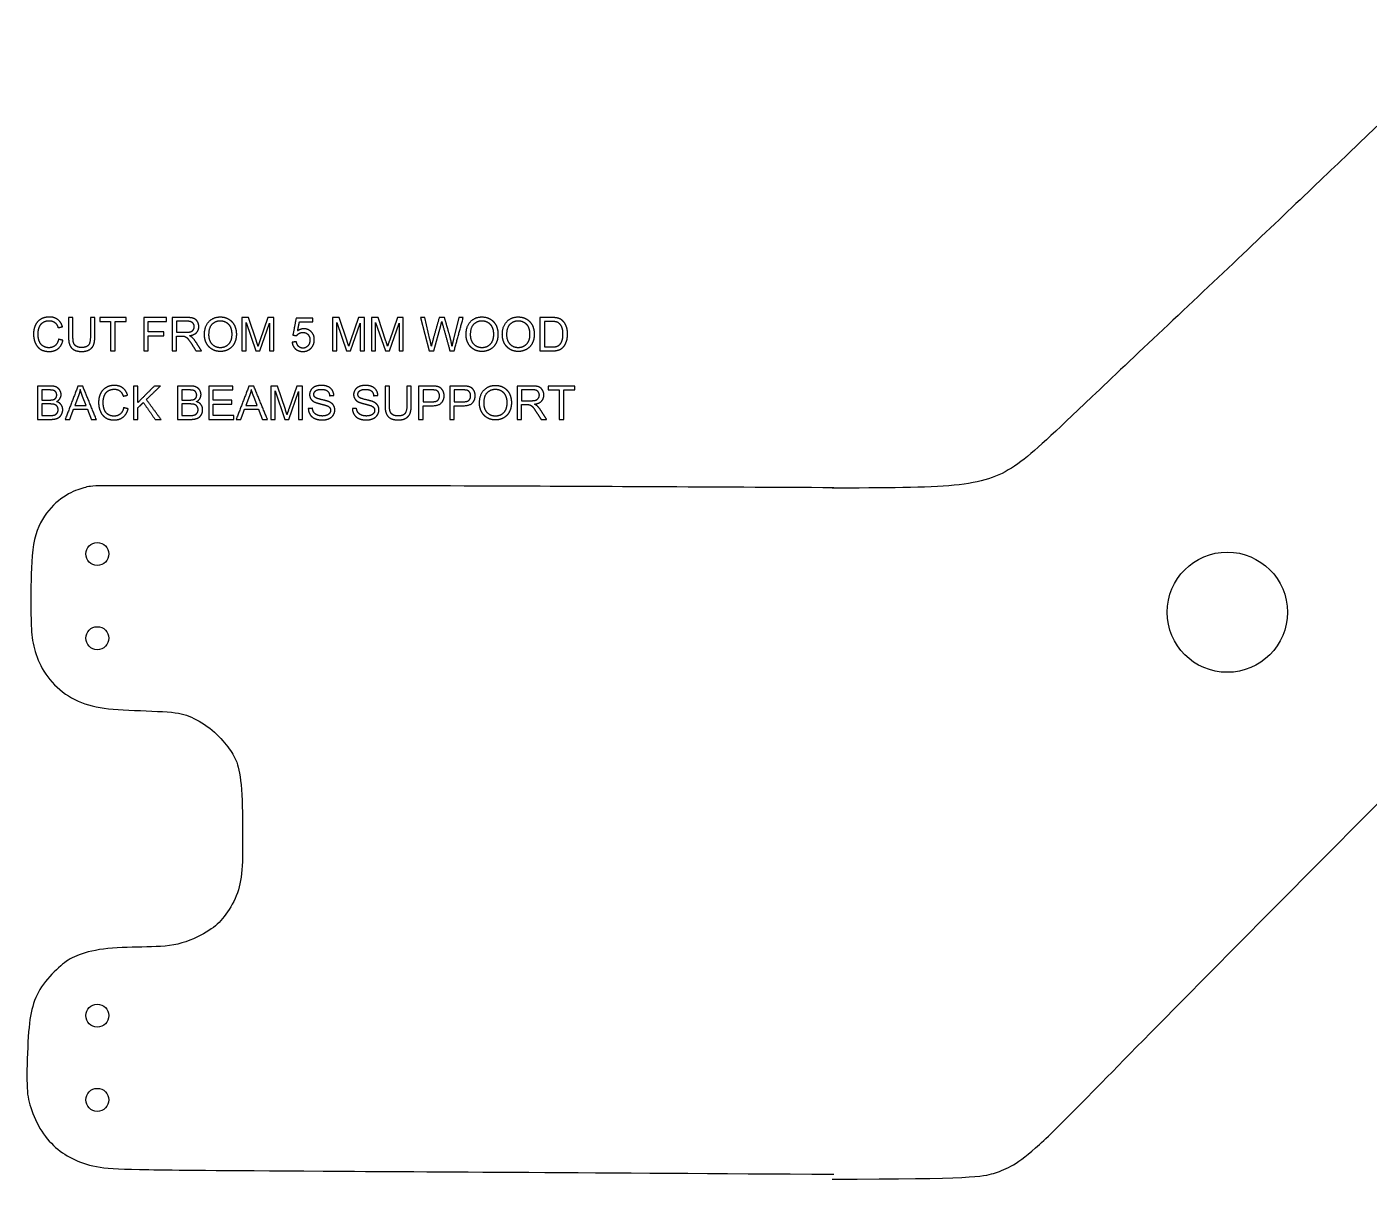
# Model space of a CAD drawing. Header units: millimetres. Extents: x -161 to 656, y -114 to 266.
# Drawn here: x -160.9 to 40, y -113.6 to 58.9 of the extents above; entities that cross this region are included whole.
import ezdxf

# ---------------------------------------------------------------- set-up
doc = ezdxf.new("R2010")
doc.units = ezdxf.units.MM
doc.layers.add('Layer 01', color=12, linetype='Continuous', true_color=0xc80000)
doc.layers.add('Layer 03', color=5, linetype='Continuous', true_color=0x0000ff)

msp = doc.modelspace()

# ---------------------------------------------------------------- linework, layer by layer
at = {"layer": 'Layer 01'}
for p, q in [((-150.74, 15.36), (-151.4, 15.36)), ((-151.4, 15.36), (-151.4, 12.48)), ((-150.74, 12.47), (-150.74, 15.36)), ((-136.95, 15.36), (-139.16, 15.36)), ((-139.16, 15.36), (-139.16, 10.36)), ((-136.92, 14.81), (-138.5, 14.81)), ((-138.5, 14.81), (-138.5, 13.15)), ((-127.73, 15.36), (-128.72, 15.36)), ((-128.72, 15.36), (-128.72, 10.36)), ((-128.09, 10.36), (-128.09, 14.62)), ((-128.09, 14.62), (-126.64, 10.36)), ((-126.54, 11.82), (-127.73, 15.36)), ((-124.84, 15.36), (-126.04, 11.88)), ((-126.04, 10.36), (-124.59, 14.54)), ((-123.95, 15.36), (-124.84, 15.36)), ((-124.59, 14.54), (-124.59, 10.36)), ((-123.95, 10.36), (-123.95, 15.36)), ((-114.15, 15.36), (-115.15, 15.36)), ((-115.15, 15.36), (-115.15, 10.36)), ((-114.51, 10.36), (-114.51, 14.62)), ((-114.51, 14.62), (-113.07, 10.36)), ((-112.97, 11.82), (-114.15, 15.36)), ((-111.27, 15.36), (-112.47, 11.88)), ((-112.47, 10.36), (-111.02, 14.54)), ((-110.38, 15.36), (-111.27, 15.36)), ((-111.02, 14.54), (-111.02, 10.36)), ((-110.38, 10.36), (-110.38, 15.36)), ((-108.34, 15.36), (-109.33, 15.36)), ((-109.33, 15.36), (-109.33, 10.36)), ((-108.7, 10.36), (-108.7, 14.62)), ((-108.7, 14.62), (-107.25, 10.36)), ((-107.16, 11.82), (-108.34, 15.36)), ((-105.45, 15.36), (-106.65, 11.88)), ((-106.65, 10.36), (-105.2, 14.54)), ((-104.56, 15.36), (-105.45, 15.36)), ((-105.2, 14.54), (-105.2, 10.36)), ((-104.56, 10.36), (-104.56, 15.36)), ((-101.33, 15.36), (-102.01, 15.36)), ((-102.01, 15.36), (-100.69, 10.36)), ((-100.57, 12.08), (-101.33, 15.36)), ((-100.01, 10.36), (-98.95, 14.17)), ((-82.39, 15.36), (-84.11, 15.36)), ((-84.11, 15.36), (-84.11, 10.36)), ((-82.4, 14.77), (-83.45, 14.77)), ((-83.45, 14.77), (-83.45, 10.95)), ((-138.5, 13.15), (-137.08, 13.15)), ((-138.5, 10.36), (-138.5, 12.58)), ((-138.5, 12.58), (-137.73, 12.58)), ((-139.16, 10.36), (-138.5, 10.36)), ((-128.72, 10.36), (-128.09, 10.36)), ((-126.64, 10.36), (-126.04, 10.36)), ((-124.59, 10.36), (-123.95, 10.36)), ((-115.15, 10.36), (-114.51, 10.36)), ((-113.07, 10.36), (-112.47, 10.36)), ((-111.02, 10.36), (-110.38, 10.36)), ((-109.33, 10.36), (-108.7, 10.36)), ((-107.25, 10.36), (-106.65, 10.36)), ((-105.2, 10.36), (-104.56, 10.36)), ((-100.69, 10.36), (-100.01, 10.36)), ((-84.11, 10.36), (-82.31, 10.36)), ((-83.45, 10.95), (-82.38, 10.95)), ((-157.44, 5.11), (-159.32, 5.11)), ((-159.32, 5.11), (-159.32, 0.11)), ((-157.66, 4.52), (-158.65, 4.52)), ((-158.65, 4.52), (-158.65, 3.01)), ((-136.49, 5.11), (-138.37, 5.11)), ((-138.37, 5.11), (-138.37, 0.11)), ((-136.71, 4.52), (-137.71, 4.52)), ((-137.71, 4.52), (-137.71, 3.01)), ((-123.4, 5.11), (-124.39, 5.11)), ((-124.39, 5.11), (-124.39, 0.11)), ((-123.76, 0.11), (-123.76, 4.37)), ((-123.76, 4.37), (-122.31, 0.11)), ((-122.22, 1.57), (-123.4, 5.11)), ((-121.72, 0.11), (-120.26, 4.3)), ((-120.52, 5.11), (-121.71, 1.63)), ((-119.63, 5.11), (-120.52, 5.11)), ((-120.26, 4.3), (-120.26, 0.11)), ((-119.63, 0.11), (-119.63, 5.11)), ((-103.37, 5.11), (-104.03, 5.11)), ((-104.03, 5.11), (-104.03, 2.23)), ((-103.37, 2.22), (-103.37, 5.11)), ((-100.38, 5.11), (-102.27, 5.11)), ((-102.27, 5.11), (-102.27, 0.11)), ((-100.33, 4.52), (-101.61, 4.52)), ((-101.61, 4.52), (-101.61, 2.74)), ((-95.73, 5.11), (-97.61, 5.11)), ((-97.61, 5.11), (-97.61, 0.11)), ((-95.67, 4.52), (-96.95, 4.52)), ((-96.95, 4.52), (-96.95, 2.74)), ((-85.3, 5.11), (-87.52, 5.11)), ((-87.52, 5.11), (-87.52, 0.11)), ((-85.27, 4.56), (-86.86, 4.56)), ((-86.86, 4.56), (-86.86, 2.91)), ((-158.65, 3.01), (-157.57, 3.01)), ((-157.5, 2.42), (-158.65, 2.42)), ((-158.65, 2.42), (-158.65, 0.7)), ((-153.19, 3.63), (-153.74, 2.17)), ((-153.74, 2.17), (-152.05, 2.17)), ((-152.05, 2.17), (-152.57, 3.55)), ((-137.71, 3.01), (-136.63, 3.01)), ((-136.55, 2.42), (-137.71, 2.42)), ((-137.71, 2.42), (-137.71, 0.7)), ((-127.59, 3.63), (-128.14, 2.17)), ((-128.14, 2.17), (-126.44, 2.17)), ((-126.44, 2.17), (-126.96, 3.55)), ((-101.61, 2.74), (-100.31, 2.74)), ((-101.61, 0.11), (-101.61, 2.15)), ((-101.61, 2.15), (-100.32, 2.15)), ((-96.95, 2.74), (-95.66, 2.74)), ((-96.95, 0.11), (-96.95, 2.15)), ((-96.95, 2.15), (-95.67, 2.15)), ((-86.86, 2.91), (-85.43, 2.91)), ((-86.86, 0.11), (-86.86, 2.33)), ((-86.86, 2.33), (-86.09, 2.33)), ((-159.32, 0.11), (-157.41, 0.11)), ((-158.65, 0.7), (-157.41, 0.7)), ((-138.37, 0.11), (-136.46, 0.11)), ((-137.71, 0.7), (-136.46, 0.7)), ((-124.39, 0.11), (-123.76, 0.11)), ((-122.31, 0.11), (-121.72, 0.11)), ((-120.26, 0.11), (-119.63, 0.11)), ((-102.27, 0.11), (-101.61, 0.11)), ((-97.61, 0.11), (-96.95, 0.11)), ((-87.52, 0.11), (-86.86, 0.11))]:
    msp.add_line(p, q, dxfattribs=at)
for points, knots in [([(-155.58, 13.99), (-155.78, 14.68), (-156.29, 15.06), (-156.8, 15.44), (-157.55, 15.44), (-158.22, 15.44), (-158.77, 15.14), (-159.32, 14.84), (-159.61, 14.26), (-159.91, 13.68), (-159.91, 12.9), (-159.91, 12.18), (-159.65, 11.56), (-159.38, 10.94), (-158.88, 10.61), (-158.37, 10.28), (-157.56, 10.28), (-156.78, 10.28), (-156.24, 10.7), (-155.7, 11.13), (-155.5, 11.95)], [-21, -21, -21, -20, -20, -19, -19, -18, -18, -17, -17, -16, -16, -15, -15, -14, -14, -13, -13, -12, -12, -11, -11, -11]), ([(-156.16, 12.11), (-156.29, 11.48), (-156.68, 11.16), (-157.06, 10.84), (-157.62, 10.84), (-158.08, 10.84), (-158.47, 11.08), (-158.86, 11.31), (-159.04, 11.79), (-159.23, 12.26), (-159.23, 12.9), (-159.23, 13.4), (-159.07, 13.86), (-158.92, 14.33), (-158.53, 14.6), (-158.14, 14.88), (-157.57, 14.88), (-157.07, 14.88), (-156.74, 14.63), (-156.41, 14.38), (-156.23, 13.84)], [-32, -32, -32, -31, -31, -30, -30, -29, -29, -28, -28, -27, -27, -26, -26, -25, -25, -24, -24, -23, -23, -22, -22, -22]), ([(-137.08, 13.15), (-136.63, 13.15), (-136.37, 13.25), (-136.12, 13.34), (-135.98, 13.55), (-135.85, 13.75), (-135.85, 14), (-135.85, 14.35), (-136.11, 14.58), (-136.36, 14.81), (-136.92, 14.81)], [1, 1, 1, 2, 2, 3, 3, 4, 4, 5, 5, 6, 6, 6]), ([(-136.58, 12.64), (-135.86, 12.73), (-135.51, 13.1), (-135.17, 13.46), (-135.17, 14), (-135.17, 14.41), (-135.38, 14.75), (-135.58, 15.09), (-135.93, 15.22), (-136.28, 15.36), (-136.95, 15.36)], [-7, -7, -7, -6, -6, -5, -5, -4, -4, -3, -3, -2, -2, -2]), ([(-134.33, 12.8), (-134.33, 12.14), (-134.05, 11.55), (-133.76, 10.96), (-133.2, 10.62), (-132.65, 10.28), (-131.94, 10.28), (-131.29, 10.28), (-130.73, 10.59), (-130.17, 10.89), (-129.86, 11.49), (-129.55, 12.09), (-129.55, 12.85), (-129.55, 13.6), (-129.85, 14.2), (-130.14, 14.79), (-130.69, 15.12), (-131.25, 15.45), (-131.94, 15.45), (-133, 15.45), (-133.66, 14.74), (-134.33, 14.04), (-134.33, 12.8)], [-11, -11, -11, -10, -10, -9, -9, -8, -8, -7, -7, -6, -6, -5, -5, -4, -4, -3, -3, -2, -2, -1, -1, 0, 0, 0]), ([(-133.65, 12.79), (-133.65, 11.88), (-133.17, 11.36), (-132.68, 10.84), (-131.95, 10.84), (-131.2, 10.84), (-130.72, 11.37), (-130.24, 11.89), (-130.24, 12.86), (-130.24, 13.47), (-130.44, 13.92), (-130.65, 14.38), (-131.05, 14.63), (-131.44, 14.88), (-131.94, 14.88), (-132.64, 14.88), (-133.15, 14.4), (-133.65, 13.91), (-133.65, 12.79)], [0, 0, 0, 1, 1, 2, 2, 3, 3, 4, 4, 5, 5, 6, 6, 7, 7, 8, 8, 9, 9, 9]), ([(-95.17, 12.8), (-95.17, 12.14), (-94.89, 11.55), (-94.6, 10.96), (-94.04, 10.62), (-93.49, 10.28), (-92.78, 10.28), (-92.13, 10.28), (-91.57, 10.59), (-91.01, 10.89), (-90.7, 11.49), (-90.39, 12.09), (-90.39, 12.85), (-90.39, 13.6), (-90.68, 14.2), (-90.98, 14.79), (-91.53, 15.12), (-92.09, 15.45), (-92.78, 15.45), (-93.84, 15.45), (-94.5, 14.74), (-95.17, 14.04), (-95.17, 12.8)], [-11, -11, -11, -10, -10, -9, -9, -8, -8, -7, -7, -6, -6, -5, -5, -4, -4, -3, -3, -2, -2, -1, -1, 0, 0, 0]), ([(-94.49, 12.79), (-94.49, 11.88), (-94, 11.36), (-93.52, 10.84), (-92.79, 10.84), (-92.04, 10.84), (-91.56, 11.37), (-91.07, 11.89), (-91.07, 12.86), (-91.07, 13.47), (-91.28, 13.92), (-91.49, 14.38), (-91.88, 14.63), (-92.28, 14.88), (-92.78, 14.88), (-93.48, 14.88), (-93.98, 14.4), (-94.49, 13.91), (-94.49, 12.79)], [0, 0, 0, 1, 1, 2, 2, 3, 3, 4, 4, 5, 5, 6, 6, 7, 7, 8, 8, 9, 9, 9]), ([(-89.74, 12.8), (-89.74, 12.14), (-89.46, 11.55), (-89.17, 10.96), (-88.61, 10.62), (-88.06, 10.28), (-87.35, 10.28), (-86.7, 10.28), (-86.14, 10.59), (-85.58, 10.89), (-85.27, 11.49), (-84.96, 12.09), (-84.96, 12.85), (-84.96, 13.6), (-85.25, 14.2), (-85.55, 14.79), (-86.1, 15.12), (-86.66, 15.45), (-87.35, 15.45), (-88.41, 15.45), (-89.07, 14.74), (-89.74, 14.04), (-89.74, 12.8)], [-11, -11, -11, -10, -10, -9, -9, -8, -8, -7, -7, -6, -6, -5, -5, -4, -4, -3, -3, -2, -2, -1, -1, 0, 0, 0]), ([(-89.06, 12.79), (-89.06, 11.88), (-88.57, 11.36), (-88.09, 10.84), (-87.36, 10.84), (-86.61, 10.84), (-86.13, 11.37), (-85.65, 11.89), (-85.65, 12.86), (-85.65, 13.47), (-85.85, 13.92), (-86.06, 14.38), (-86.45, 14.63), (-86.85, 14.88), (-87.35, 14.88), (-88.05, 14.88), (-88.55, 14.4), (-89.06, 13.91), (-89.06, 12.79)], [0, 0, 0, 1, 1, 2, 2, 3, 3, 4, 4, 5, 5, 6, 6, 7, 7, 8, 8, 9, 9, 9]), ([(-82.38, 10.95), (-81.89, 10.95), (-81.61, 11.04), (-81.33, 11.14), (-81.16, 11.3), (-80.92, 11.54), (-80.79, 11.94), (-80.66, 12.33), (-80.66, 12.9), (-80.66, 13.68), (-80.92, 14.1), (-81.18, 14.52), (-81.54, 14.67), (-81.81, 14.77), (-82.4, 14.77)], [1, 1, 1, 2, 2, 3, 3, 4, 4, 5, 5, 6, 6, 7, 7, 8, 8, 8]), ([(-82.31, 10.36), (-81.86, 10.36), (-81.51, 10.45), (-81.16, 10.53), (-80.91, 10.7), (-80.66, 10.86), (-80.45, 11.15), (-80.25, 11.44), (-80.11, 11.88), (-79.98, 12.32), (-79.98, 12.89), (-79.98, 13.56), (-80.18, 14.08), (-80.37, 14.6), (-80.77, 14.93), (-81.07, 15.19), (-81.5, 15.29), (-81.81, 15.36), (-82.39, 15.36)], [-11, -11, -11, -10, -10, -9, -9, -8, -8, -7, -7, -6, -6, -5, -5, -4, -4, -3, -3, -2, -2, -2]), ([(-154.67, 12.47), (-154.67, 11.68), (-154.48, 11.22), (-154.29, 10.76), (-153.84, 10.52), (-153.4, 10.28), (-152.69, 10.28), (-151.97, 10.28), (-151.53, 10.56), (-151.08, 10.83), (-150.91, 11.28), (-150.74, 11.72), (-150.74, 12.47)], [-8, -8, -8, -7, -7, -6, -6, -5, -5, -4, -4, -3, -3, -2, -2, -2]), ([(-151.4, 12.48), (-151.4, 11.53), (-151.71, 11.2), (-152.02, 10.87), (-152.75, 10.87), (-153.18, 10.87), (-153.47, 11.04), (-153.77, 11.21), (-153.89, 11.52), (-154.01, 11.82), (-154.01, 12.48)], [-16, -16, -16, -15, -15, -14, -14, -13, -13, -12, -12, -11, -11, -11]), ([(-137.37, 12.56), (-137.21, 12.52), (-137.06, 12.42), (-136.92, 12.33), (-136.73, 12.09), (-136.54, 11.85), (-136.25, 11.4)], [-15, -15, -15, -14, -14, -13, -13, -12, -12, -12]), ([(-135.63, 11.72), (-135.89, 12.12), (-136.18, 12.39), (-136.31, 12.51), (-136.58, 12.64)], [-9, -9, -9, -8, -8, -7, -7, -7]), ([(-121.2, 11.67), (-121.14, 11.04), (-120.7, 10.66), (-120.27, 10.28), (-119.59, 10.28), (-118.76, 10.28), (-118.28, 10.88), (-117.88, 11.38), (-117.88, 12.06), (-117.88, 12.77), (-118.33, 13.22), (-118.78, 13.68), (-119.44, 13.68), (-119.93, 13.68), (-120.38, 13.36)], [-29, -29, -29, -28, -28, -27, -27, -26, -26, -25, -25, -24, -24, -23, -23, -22, -22, -22]), ([(-120.51, 12.65), (-120.38, 12.86), (-120.14, 13), (-119.9, 13.13), (-119.6, 13.13), (-119.13, 13.13), (-118.83, 12.83), (-118.54, 12.53), (-118.54, 12), (-118.54, 11.45), (-118.84, 11.12), (-119.15, 10.78), (-119.59, 10.78), (-119.96, 10.78), (-120.22, 11.02), (-120.48, 11.26), (-120.55, 11.73)], [-16, -16, -16, -15, -15, -14, -14, -13, -13, -12, -12, -11, -11, -10, -10, -9, -9, -8, -8, -8]), ([(-157.57, 3.01), (-157.13, 3.01), (-156.94, 3.07), (-156.69, 3.14), (-156.56, 3.32), (-156.44, 3.49), (-156.44, 3.75), (-156.44, 4), (-156.56, 4.19), (-156.67, 4.38), (-156.9, 4.45), (-157.12, 4.52), (-157.66, 4.52)], [1, 1, 1, 2, 2, 3, 3, 4, 4, 5, 5, 6, 6, 7, 7, 7]), ([(-156.48, 2.77), (-156.13, 2.95), (-155.96, 3.23), (-155.78, 3.51), (-155.78, 3.83), (-155.78, 4.18), (-155.98, 4.49), (-156.18, 4.81), (-156.52, 4.96), (-156.87, 5.11), (-157.44, 5.11)], [-7, -7, -7, -6, -6, -5, -5, -4, -4, -3, -3, -2, -2, -2]), ([(-145.84, 3.74), (-146.04, 4.43), (-146.55, 4.81), (-147.06, 5.2), (-147.81, 5.2), (-148.47, 5.2), (-149.02, 4.89), (-149.57, 4.59), (-149.87, 4.01), (-150.17, 3.43), (-150.17, 2.65), (-150.17, 1.93), (-149.9, 1.31), (-149.64, 0.69), (-149.13, 0.36), (-148.63, 0.03), (-147.82, 0.03), (-147.04, 0.03), (-146.5, 0.46), (-145.96, 0.88), (-145.75, 1.7)], [-21, -21, -21, -20, -20, -19, -19, -18, -18, -17, -17, -16, -16, -15, -15, -14, -14, -13, -13, -12, -12, -11, -11, -11]), ([(-146.41, 1.87), (-146.55, 1.24), (-146.93, 0.92), (-147.32, 0.6), (-147.87, 0.6), (-148.33, 0.6), (-148.72, 0.83), (-149.11, 1.07), (-149.3, 1.54), (-149.49, 2.02), (-149.49, 2.65), (-149.49, 3.15), (-149.33, 3.61), (-149.17, 4.08), (-148.79, 4.35), (-148.4, 4.63), (-147.82, 4.63), (-147.32, 4.63), (-146.99, 4.38), (-146.66, 4.13), (-146.49, 3.59)], [-32, -32, -32, -31, -31, -30, -30, -29, -29, -28, -28, -27, -27, -26, -26, -25, -25, -24, -24, -23, -23, -22, -22, -22]), ([(-136.63, 3.01), (-136.19, 3.01), (-136, 3.07), (-135.74, 3.14), (-135.62, 3.32), (-135.49, 3.49), (-135.49, 3.75), (-135.49, 4), (-135.61, 4.19), (-135.73, 4.38), (-135.95, 4.45), (-136.17, 4.52), (-136.71, 4.52)], [1, 1, 1, 2, 2, 3, 3, 4, 4, 5, 5, 6, 6, 7, 7, 7]), ([(-135.54, 2.77), (-135.18, 2.95), (-135.01, 3.23), (-134.84, 3.51), (-134.84, 3.83), (-134.84, 4.18), (-135.03, 4.49), (-135.23, 4.81), (-135.58, 4.96), (-135.92, 5.11), (-136.49, 5.11)], [-7, -7, -7, -6, -6, -5, -5, -4, -4, -3, -3, -2, -2, -2]), ([(-118.78, 1.72), (-118.77, 1.22), (-118.51, 0.82), (-118.25, 0.42), (-117.79, 0.23), (-117.33, 0.03), (-116.65, 0.03), (-116.12, 0.03), (-115.69, 0.23), (-115.26, 0.42), (-115.03, 0.77), (-114.81, 1.13), (-114.81, 1.53), (-114.81, 1.93), (-115.01, 2.24), (-115.22, 2.54), (-115.66, 2.75), (-115.96, 2.88), (-116.76, 3.06), (-117.57, 3.25), (-117.76, 3.42), (-117.96, 3.59), (-117.96, 3.86), (-117.96, 4.17), (-117.68, 4.39), (-117.41, 4.61), (-116.81, 4.61), (-116.23, 4.61), (-115.94, 4.37), (-115.64, 4.13), (-115.59, 3.66)], [-50, -50, -50, -49, -49, -48, -48, -47, -47, -46, -46, -45, -45, -44, -44, -43, -43, -42, -42, -41, -41, -40, -40, -39, -39, -38, -38, -37, -37, -36, -36, -35, -35, -35]), ([(-114.96, 3.7), (-114.97, 4.14), (-115.2, 4.49), (-115.43, 4.84), (-115.85, 5.02), (-116.28, 5.2), (-116.83, 5.2), (-117.34, 5.2), (-117.75, 5.03), (-118.16, 4.86), (-118.38, 4.53), (-118.59, 4.2), (-118.59, 3.82), (-118.59, 3.48), (-118.42, 3.2), (-118.24, 2.92), (-117.88, 2.73), (-117.61, 2.59), (-116.92, 2.42), (-116.23, 2.25), (-116.03, 2.18), (-115.72, 2.06), (-115.58, 1.88), (-115.44, 1.71), (-115.44, 1.47), (-115.44, 1.24), (-115.59, 1.04), (-115.73, 0.85), (-116.02, 0.73), (-116.31, 0.62), (-116.68, 0.62), (-117.11, 0.62), (-117.45, 0.77), (-117.79, 0.92), (-117.95, 1.16), (-118.12, 1.4), (-118.16, 1.77)], [-34, -34, -34, -33, -33, -32, -32, -31, -31, -30, -30, -29, -29, -28, -28, -27, -27, -26, -26, -25, -25, -24, -24, -23, -23, -22, -22, -21, -21, -20, -20, -19, -19, -18, -18, -17, -17, -16, -16, -16]), ([(-112.19, 1.72), (-112.18, 1.22), (-111.91, 0.82), (-111.65, 0.42), (-111.2, 0.23), (-110.74, 0.03), (-110.06, 0.03), (-109.52, 0.03), (-109.1, 0.23), (-108.67, 0.42), (-108.44, 0.77), (-108.21, 1.13), (-108.21, 1.53), (-108.21, 1.93), (-108.42, 2.24), (-108.63, 2.54), (-109.06, 2.75), (-109.36, 2.88), (-110.17, 3.06), (-110.98, 3.25), (-111.17, 3.42), (-111.36, 3.59), (-111.36, 3.86), (-111.36, 4.17), (-111.09, 4.39), (-110.81, 4.61), (-110.21, 4.61), (-109.64, 4.61), (-109.34, 4.37), (-109.05, 4.13), (-109, 3.66)], [-50, -50, -50, -49, -49, -48, -48, -47, -47, -46, -46, -45, -45, -44, -44, -43, -43, -42, -42, -41, -41, -40, -40, -39, -39, -38, -38, -37, -37, -36, -36, -35, -35, -35]), ([(-108.36, 3.7), (-108.38, 4.14), (-108.61, 4.49), (-108.84, 4.84), (-109.26, 5.02), (-109.68, 5.2), (-110.24, 5.2), (-110.74, 5.2), (-111.16, 5.03), (-111.57, 4.86), (-111.78, 4.53), (-112, 4.2), (-112, 3.82), (-112, 3.48), (-111.82, 3.2), (-111.65, 2.92), (-111.29, 2.73), (-111.01, 2.59), (-110.32, 2.42), (-109.64, 2.25), (-109.44, 2.18), (-109.12, 2.06), (-108.99, 1.88), (-108.85, 1.71), (-108.85, 1.47), (-108.85, 1.24), (-108.99, 1.04), (-109.13, 0.85), (-109.42, 0.73), (-109.71, 0.62), (-110.09, 0.62), (-110.52, 0.62), (-110.86, 0.77), (-111.2, 0.92), (-111.36, 1.16), (-111.52, 1.4), (-111.57, 1.77)], [-34, -34, -34, -33, -33, -32, -32, -31, -31, -30, -30, -29, -29, -28, -28, -27, -27, -26, -26, -25, -25, -24, -24, -23, -23, -22, -22, -21, -21, -20, -20, -19, -19, -18, -18, -17, -17, -16, -16, -16]), ([(-100.32, 2.15), (-99.26, 2.15), (-98.86, 2.59), (-98.45, 3.03), (-98.45, 3.67), (-98.45, 4.04), (-98.61, 4.35), (-98.76, 4.66), (-99.01, 4.83), (-99.25, 5), (-99.62, 5.06), (-99.89, 5.11), (-100.38, 5.11)], [-8, -8, -8, -7, -7, -6, -6, -5, -5, -4, -4, -3, -3, -2, -2, -2]), ([(-100.31, 2.74), (-99.67, 2.74), (-99.4, 2.97), (-99.14, 3.21), (-99.14, 3.65), (-99.14, 3.96), (-99.29, 4.18), (-99.45, 4.41), (-99.71, 4.48), (-99.88, 4.52), (-100.33, 4.52)], [1, 1, 1, 2, 2, 3, 3, 4, 4, 5, 5, 6, 6, 6]), ([(-95.67, 2.15), (-94.61, 2.15), (-94.2, 2.59), (-93.8, 3.03), (-93.8, 3.67), (-93.8, 4.04), (-93.95, 4.35), (-94.1, 4.66), (-94.35, 4.83), (-94.6, 5), (-94.97, 5.06), (-95.23, 5.11), (-95.73, 5.11)], [-8, -8, -8, -7, -7, -6, -6, -5, -5, -4, -4, -3, -3, -2, -2, -2]), ([(-95.66, 2.74), (-95.02, 2.74), (-94.75, 2.97), (-94.48, 3.21), (-94.48, 3.65), (-94.48, 3.96), (-94.64, 4.18), (-94.8, 4.41), (-95.06, 4.48), (-95.22, 4.52), (-95.67, 4.52)], [1, 1, 1, 2, 2, 3, 3, 4, 4, 5, 5, 6, 6, 6]), ([(-93.16, 2.55), (-93.16, 1.89), (-92.87, 1.3), (-92.58, 0.71), (-92.03, 0.37), (-91.47, 0.03), (-90.77, 0.03), (-90.12, 0.03), (-89.55, 0.34), (-88.99, 0.65), (-88.69, 1.25), (-88.38, 1.85), (-88.38, 2.61), (-88.38, 3.36), (-88.67, 3.95), (-88.96, 4.54), (-89.52, 4.87), (-90.07, 5.2), (-90.76, 5.2), (-91.82, 5.2), (-92.49, 4.5), (-93.16, 3.79), (-93.16, 2.55)], [-11, -11, -11, -10, -10, -9, -9, -8, -8, -7, -7, -6, -6, -5, -5, -4, -4, -3, -3, -2, -2, -1, -1, 0, 0, 0]), ([(-92.48, 2.54), (-92.48, 1.63), (-91.99, 1.11), (-91.5, 0.6), (-90.77, 0.6), (-90.02, 0.6), (-89.54, 1.12), (-89.06, 1.64), (-89.06, 2.61), (-89.06, 3.22), (-89.27, 3.67), (-89.47, 4.13), (-89.87, 4.38), (-90.27, 4.63), (-90.76, 4.63), (-91.46, 4.63), (-91.97, 4.15), (-92.48, 3.67), (-92.48, 2.54)], [0, 0, 0, 1, 1, 2, 2, 3, 3, 4, 4, 5, 5, 6, 6, 7, 7, 8, 8, 9, 9, 9]), ([(-85.43, 2.91), (-84.98, 2.91), (-84.72, 3), (-84.47, 3.09), (-84.34, 3.3), (-84.2, 3.51), (-84.2, 3.75), (-84.2, 4.1), (-84.46, 4.33), (-84.72, 4.56), (-85.27, 4.56)], [1, 1, 1, 2, 2, 3, 3, 4, 4, 5, 5, 6, 6, 6]), ([(-84.93, 2.39), (-84.21, 2.49), (-83.87, 2.85), (-83.52, 3.22), (-83.52, 3.75), (-83.52, 4.16), (-83.73, 4.5), (-83.94, 4.84), (-84.29, 4.98), (-84.63, 5.11), (-85.3, 5.11)], [-7, -7, -7, -6, -6, -5, -5, -4, -4, -3, -3, -2, -2, -2]), ([(-157.41, 0.7), (-157.09, 0.7), (-156.96, 0.73), (-156.73, 0.77), (-156.58, 0.86), (-156.43, 0.96), (-156.33, 1.14), (-156.23, 1.32), (-156.23, 1.56), (-156.23, 1.84), (-156.37, 2.05), (-156.51, 2.25), (-156.77, 2.34), (-157.02, 2.42), (-157.5, 2.42)], [1, 1, 1, 2, 2, 3, 3, 4, 4, 5, 5, 6, 6, 7, 7, 8, 8, 8]), ([(-157.41, 0.11), (-156.93, 0.11), (-156.6, 0.2), (-156.28, 0.28), (-156.06, 0.45), (-155.84, 0.61), (-155.69, 0.91), (-155.54, 1.21), (-155.54, 1.56), (-155.54, 2), (-155.79, 2.32), (-156.03, 2.64), (-156.48, 2.77)], [-13, -13, -13, -12, -12, -11, -11, -10, -10, -9, -9, -8, -8, -7, -7, -7]), ([(-136.46, 0.7), (-136.14, 0.7), (-136.01, 0.73), (-135.78, 0.77), (-135.63, 0.86), (-135.48, 0.96), (-135.38, 1.14), (-135.28, 1.32), (-135.28, 1.56), (-135.28, 1.84), (-135.42, 2.05), (-135.57, 2.25), (-135.82, 2.34), (-136.07, 2.42), (-136.55, 2.42)], [1, 1, 1, 2, 2, 3, 3, 4, 4, 5, 5, 6, 6, 7, 7, 8, 8, 8]), ([(-136.46, 0.11), (-135.99, 0.11), (-135.66, 0.2), (-135.33, 0.28), (-135.11, 0.45), (-134.89, 0.61), (-134.74, 0.91), (-134.6, 1.21), (-134.6, 1.56), (-134.6, 2), (-134.84, 2.32), (-135.08, 2.64), (-135.54, 2.77)], [-13, -13, -13, -12, -12, -11, -11, -10, -10, -9, -9, -8, -8, -7, -7, -7]), ([(-107.3, 2.22), (-107.3, 1.43), (-107.11, 0.97), (-106.92, 0.51), (-106.47, 0.27), (-106.02, 0.03), (-105.32, 0.03), (-104.6, 0.03), (-104.15, 0.31), (-103.71, 0.58), (-103.54, 1.03), (-103.37, 1.47), (-103.37, 2.22)], [-8, -8, -8, -7, -7, -6, -6, -5, -5, -4, -4, -3, -3, -2, -2, -2]), ([(-104.03, 2.23), (-104.03, 1.29), (-104.34, 0.96), (-104.65, 0.63), (-105.38, 0.63), (-105.81, 0.63), (-106.1, 0.79), (-106.39, 0.96), (-106.52, 1.27), (-106.64, 1.58), (-106.64, 2.23)], [-16, -16, -16, -15, -15, -14, -14, -13, -13, -12, -12, -11, -11, -11]), ([(-85.72, 2.31), (-85.57, 2.27), (-85.42, 2.18), (-85.27, 2.08), (-85.08, 1.84), (-84.9, 1.6), (-84.61, 1.15)], [-15, -15, -15, -14, -14, -13, -13, -12, -12, -12]), ([(-83.98, 1.47), (-84.24, 1.87), (-84.53, 2.14), (-84.67, 2.26), (-84.93, 2.39)], [-9, -9, -9, -8, -8, -7, -7, -7])]:
    msp.add_open_spline(points, degree=2, knots=knots, dxfattribs=at)
for points in [[(-154.01, 15.36), (-154.34, 15.36), (-154.67, 15.36)], [(-154.67, 15.36), (-154.67, 13.92), (-154.67, 12.47)], [(-154.01, 12.48), (-154.01, 13.92), (-154.01, 15.36)], [(-146.05, 15.36), (-148.03, 15.36), (-150.01, 15.36)], [(-150.01, 15.36), (-150.01, 15.06), (-150.01, 14.77)], [(-150.01, 14.77), (-149.19, 14.77), (-148.37, 14.77)], [(-148.37, 14.77), (-148.37, 12.57), (-148.37, 10.36)], [(-147.71, 10.36), (-147.71, 12.57), (-147.71, 14.77)], [(-147.71, 14.77), (-146.88, 14.77), (-146.05, 14.77)], [(-146.05, 14.77), (-146.05, 15.06), (-146.05, 15.36)], [(-140.03, 15.36), (-141.72, 15.36), (-143.4, 15.36)], [(-143.4, 15.36), (-143.4, 12.86), (-143.4, 10.36)], [(-142.74, 13.22), (-142.74, 14), (-142.74, 14.77)], [(-142.74, 14.77), (-141.39, 14.77), (-140.03, 14.77)], [(-140.03, 14.77), (-140.03, 15.06), (-140.03, 15.36)], [(-120.6, 15.29), (-120.85, 14.01), (-121.09, 12.72)], [(-118.12, 15.29), (-119.36, 15.29), (-120.6, 15.29)], [(-120.38, 13.36), (-120.25, 14.03), (-120.11, 14.7)], [(-120.11, 14.7), (-119.12, 14.7), (-118.12, 14.7)], [(-118.12, 14.7), (-118.12, 15), (-118.12, 15.29)], [(-99.19, 15.36), (-99.66, 13.67), (-100.14, 11.98)], [(-98.39, 15.36), (-98.79, 15.36), (-99.19, 15.36)], [(-98.95, 14.17), (-98.88, 14.41), (-98.8, 14.76)], [(-98.8, 14.76), (-98.78, 14.65), (-98.65, 14.17)], [(-98.65, 14.17), (-98.12, 12.27), (-97.59, 10.36)], [(-97.67, 12.83), (-98.03, 14.09), (-98.39, 15.36)], [(-96.25, 15.36), (-96.64, 13.75), (-97.04, 12.15)], [(-96.96, 10.36), (-96.27, 12.86), (-95.59, 15.36)], [(-95.59, 15.36), (-95.92, 15.36), (-96.25, 15.36)], [(-156.23, 13.84), (-155.91, 13.91), (-155.58, 13.99)], [(-155.5, 11.95), (-155.83, 12.03), (-156.16, 12.11)], [(-140.4, 13.22), (-141.57, 13.22), (-142.74, 13.22)], [(-142.74, 10.36), (-142.74, 11.5), (-142.74, 12.63)], [(-142.74, 12.63), (-141.57, 12.63), (-140.4, 12.63)], [(-140.4, 12.63), (-140.4, 12.93), (-140.4, 13.22)], [(-137.73, 12.58), (-137.48, 12.58), (-137.37, 12.56)], [(-121.09, 12.72), (-120.8, 12.69), (-120.51, 12.65)], [(-100.36, 11.06), (-100.45, 11.57), (-100.57, 12.08)], [(-97.28, 11.06), (-97.4, 11.89), (-97.67, 12.83)], [(-97.04, 12.15), (-97.19, 11.53), (-97.28, 11.06)], [(-148.37, 10.36), (-148.04, 10.36), (-147.71, 10.36)], [(-143.4, 10.36), (-143.07, 10.36), (-142.74, 10.36)], [(-136.25, 11.4), (-135.92, 10.88), (-135.59, 10.36)], [(-134.76, 10.36), (-135.19, 11.04), (-135.63, 11.72)], [(-135.59, 10.36), (-135.17, 10.36), (-134.76, 10.36)], [(-126.31, 11.08), (-126.38, 11.33), (-126.54, 11.82)], [(-126.04, 11.88), (-126.22, 11.35), (-126.31, 11.08)], [(-120.55, 11.73), (-120.88, 11.7), (-121.2, 11.67)], [(-112.73, 11.08), (-112.81, 11.33), (-112.97, 11.82)], [(-112.47, 11.88), (-112.65, 11.35), (-112.73, 11.08)], [(-106.92, 11.08), (-106.99, 11.33), (-107.16, 11.82)], [(-106.65, 11.88), (-106.83, 11.35), (-106.92, 11.08)], [(-100.14, 11.98), (-100.17, 11.86), (-100.36, 11.06)], [(-97.59, 10.36), (-97.28, 10.36), (-96.96, 10.36)], [(-153.26, 5.11), (-154.22, 2.61), (-155.18, 0.11)], [(-152.55, 5.11), (-152.91, 5.11), (-153.26, 5.11)], [(-152.92, 4.59), (-153.02, 4.11), (-153.19, 3.63)], [(-152.57, 3.55), (-152.81, 4.18), (-152.92, 4.59)], [(-150.51, 0.11), (-151.53, 2.61), (-152.55, 5.11)], [(-144.3, 5.11), (-144.63, 5.11), (-144.96, 5.11)], [(-144.96, 5.11), (-144.96, 2.61), (-144.96, 0.11)], [(-141.82, 5.11), (-143.06, 3.87), (-144.3, 2.63)], [(-144.3, 2.63), (-144.3, 3.87), (-144.3, 5.11)], [(-143.02, 3.09), (-141.97, 4.1), (-140.92, 5.11)], [(-140.92, 5.11), (-141.37, 5.11), (-141.82, 5.11)], [(-130.06, 5.11), (-131.87, 5.11), (-133.67, 5.11)], [(-133.67, 5.11), (-133.67, 2.61), (-133.67, 0.11)], [(-133.01, 2.99), (-133.01, 3.76), (-133.01, 4.52)], [(-133.01, 4.52), (-131.53, 4.52), (-130.06, 4.52)], [(-130.06, 4.52), (-130.06, 4.82), (-130.06, 5.11)], [(-127.66, 5.11), (-128.62, 2.61), (-129.58, 0.11)], [(-126.95, 5.11), (-127.3, 5.11), (-127.66, 5.11)], [(-127.32, 4.59), (-127.41, 4.11), (-127.59, 3.63)], [(-126.96, 3.55), (-127.2, 4.18), (-127.32, 4.59)], [(-124.9, 0.11), (-125.92, 2.61), (-126.95, 5.11)], [(-106.64, 5.11), (-106.97, 5.11), (-107.3, 5.11)], [(-107.3, 5.11), (-107.3, 3.67), (-107.3, 2.22)], [(-106.64, 2.23), (-106.64, 3.67), (-106.64, 5.11)], [(-78.9, 5.11), (-80.88, 5.11), (-82.86, 5.11)], [(-82.86, 5.11), (-82.86, 4.82), (-82.86, 4.52)], [(-82.86, 4.52), (-82.04, 4.52), (-81.21, 4.52)], [(-81.21, 4.52), (-81.21, 2.32), (-81.21, 0.11)], [(-80.55, 0.11), (-80.55, 2.32), (-80.55, 4.52)], [(-80.55, 4.52), (-79.73, 4.52), (-78.9, 4.52)], [(-78.9, 4.52), (-78.9, 4.82), (-78.9, 5.11)], [(-146.49, 3.59), (-146.16, 3.66), (-145.84, 3.74)], [(-144.3, 1.85), (-143.89, 2.24), (-143.48, 2.64)], [(-143.48, 2.64), (-142.59, 1.38), (-141.71, 0.11)], [(-140.83, 0.11), (-141.93, 1.6), (-143.02, 3.09)], [(-130.25, 2.99), (-131.63, 2.99), (-133.01, 2.99)], [(-133.01, 0.7), (-133.01, 1.55), (-133.01, 2.4)], [(-133.01, 2.4), (-131.63, 2.4), (-130.25, 2.4)], [(-130.25, 2.4), (-130.25, 2.7), (-130.25, 2.99)], [(-115.59, 3.66), (-115.27, 3.68), (-114.96, 3.7)], [(-109, 3.66), (-108.68, 3.68), (-108.36, 3.7)], [(-86.09, 2.33), (-85.83, 2.33), (-85.72, 2.31)], [(-155.18, 0.11), (-154.83, 0.11), (-154.48, 0.11)], [(-154.48, 0.11), (-154.21, 0.87), (-153.93, 1.63)], [(-153.93, 1.63), (-152.89, 1.63), (-151.84, 1.63)], [(-151.84, 1.63), (-151.55, 0.87), (-151.26, 0.11)], [(-151.26, 0.11), (-150.88, 0.11), (-150.51, 0.11)], [(-145.75, 1.7), (-146.08, 1.78), (-146.41, 1.87)], [(-144.96, 0.11), (-144.63, 0.11), (-144.3, 0.11)], [(-144.3, 0.11), (-144.3, 0.98), (-144.3, 1.85)], [(-141.71, 0.11), (-141.27, 0.11), (-140.83, 0.11)], [(-133.67, 0.11), (-131.81, 0.11), (-129.94, 0.11)], [(-129.94, 0.7), (-131.48, 0.7), (-133.01, 0.7)], [(-129.94, 0.11), (-129.94, 0.41), (-129.94, 0.7)], [(-129.58, 0.11), (-129.23, 0.11), (-128.88, 0.11)], [(-128.88, 0.11), (-128.6, 0.87), (-128.33, 1.63)], [(-128.33, 1.63), (-127.28, 1.63), (-126.24, 1.63)], [(-126.24, 1.63), (-125.95, 0.87), (-125.66, 0.11)], [(-125.66, 0.11), (-125.28, 0.11), (-124.9, 0.11)], [(-121.98, 0.83), (-122.05, 1.08), (-122.22, 1.57)], [(-121.71, 1.63), (-121.89, 1.11), (-121.98, 0.83)], [(-118.16, 1.77), (-118.47, 1.75), (-118.78, 1.72)], [(-111.57, 1.77), (-111.88, 1.75), (-112.19, 1.72)], [(-84.61, 1.15), (-84.27, 0.63), (-83.94, 0.11)], [(-83.11, 0.11), (-83.55, 0.79), (-83.98, 1.47)], [(-83.94, 0.11), (-83.53, 0.11), (-83.11, 0.11)], [(-81.21, 0.11), (-80.88, 0.11), (-80.55, 0.11)]]:
    msp.add_open_spline(points, degree=2, dxfattribs=at)
at = {"layer": 'Layer 03'}
for centre, radius in [((-150.37, -20.03), 1.72), ((18.77, -28.75), 9), ((-150.37, -32.64), 1.72), ((-150.37, -89.14), 1.72), ((-150.37, -101.75), 1.72)]:
    msp.add_circle(centre, radius, dxfattribs=at)
for points, knots in [([(-40.35, -113.62), (-19.3, -113.59), (-16.15, -112.85), (-11.37, -111.01), (2.13, -96.76), (67.38, -31.14), (112.75, 14.23), (118.35, 19.76), (120.83, 22.75), (122.06, 25.85), (122.48, 29.25), (122.37, 41.95), (122.48, 49.28), (121.03, 52.68), (118.25, 55.99), (113.81, 58.46), (109.88, 58.77), (79.64, 58.88), (60.55, 58.88), (58.58, 58.25), (56.28, 57.49), (52.02, 54.42), (41.08, 43.93), (22.5, 26.11), (-4.62, 0.63), (-12.82, -7.46), (-19.7, -10.08), (-31.07, -10.15), (-40.02, -10.17), (-40.35, -10.17)], [1736.843449, 1736.843449, 1736.843449, 1736.843449, 1751.437508, 1766.936955, 1782.436402, 1797.935849, 1813.435296, 1828.934743, 1844.43419, 1859.933637, 1875.433084, 1890.932531, 1906.431978, 1921.931425, 1937.430872, 1952.930319, 1968.429766, 1983.929213, 1999.428659, 2014.928106, 2030.427553, 2045.927, 2061.426447, 2076.925894, 2092.425341, 2107.924788, 2123.424235, 2138.923682, 2139.512761, 2139.512761, 2139.512761, 2139.512761]), ([(-40.1, -10.12), (-58.02, -10.03), (-106.26, -9.77), (-141.37, -9.86), (-150.86, -9.76), (-152.14, -10.02), (-155.01, -10.97), (-158.12, -13.69), (-160.25, -17.91), (-160.3, -26.31), (-160.32, -30.98), (-159.95, -34.19), (-158.6, -37.62), (-155.73, -40.89), (-151.82, -42.88), (-147.03, -43.44), (-138.97, -43.6), (-136.42, -44.24), (-132.99, -46.31), (-130.68, -49.03), (-129.4, -50.94), (-128.68, -54.53), (-128.6, -62.83), (-128.6, -68.17), (-129.56, -71.68), (-131.63, -74.87), (-133.63, -76.55), (-138.17, -78.78), (-143.52, -78.86), (-149.82, -79.02), (-153.81, -80.14), (-155.65, -81.42), (-158.68, -84.37), (-160.19, -87.64), (-160.75, -91.63), (-160.99, -99.68), (-160.67, -102.24), (-159.08, -106.23), (-156.68, -109.02), (-153.81, -110.85), (-150.3, -111.97), (-144.72, -112.21), (-126.87, -112.37), (-75.67, -112.64), (-40.1, -112.89)], [1075.282111, 1075.282111, 1075.282111, 1075.282111, 1084.961288, 1100.460735, 1115.960182, 1131.459629, 1146.959076, 1162.458523, 1177.95797, 1193.457417, 1208.956864, 1224.456311, 1239.955758, 1255.455205, 1270.954652, 1286.454099, 1301.953546, 1317.452993, 1332.95244, 1348.451887, 1363.951334, 1379.450781, 1394.950228, 1410.449675, 1425.949121, 1441.448568, 1456.948015, 1472.447462, 1487.946909, 1503.446356, 1518.945803, 1534.44525, 1549.944697, 1565.444144, 1580.943591, 1596.443038, 1611.942485, 1627.441932, 1642.941379, 1658.440826, 1673.940273, 1689.43972, 1704.939167, 1719.969269, 1719.969269, 1719.969269, 1719.969269])]:
    msp.add_open_spline(points, degree=3, knots=knots, dxfattribs=at)

doc.saveas('drawing.dxf')
